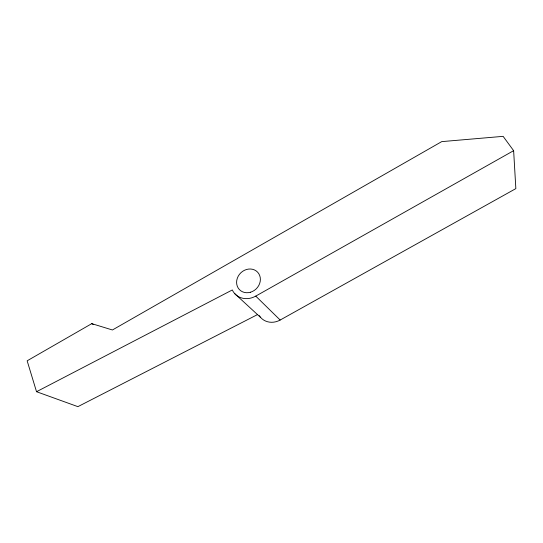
<?xml version="1.0" encoding="UTF-8"?>
<svg xmlns="http://www.w3.org/2000/svg" width="543" height="543" viewBox="0 0 543 543"><rect width="100%" height="100%" fill="white"/><g stroke="black" fill="none" stroke-linecap="round" stroke-linejoin="round"><path stroke-width="0.81" d="M259.201 315.558A17.179 15.516 -45 0 0 280.168 320.037L515.85 188.611L513.63 150.676L503.123 136.347L441.73 141.621L112.421 329.981L91.767 323.648L27.15 360.81L36.53 391.707L77.893 406.653L257.667 314.506M36.53 391.707L232.295 289.962A18.788 16.575 -44.7 0 0 255.746 296.105L513.63 150.676M91.767 323.648L93.226 324.463M234.671 293.593L260.66 317.506M255.746 296.105L280.168 320.037M250.452 292.243A12.604 11.118 -44.7 0 0 257.667 272.233A12.604 11.118 -44.7 0 0 237.352 278.125A12.604 11.118 -44.7 0 0 250.452 292.243"/></g></svg>
